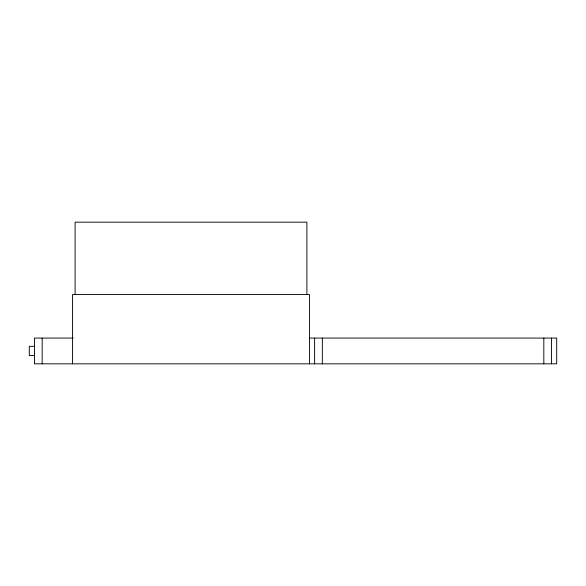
<?xml version="1.0" encoding="UTF-8"?>
<svg xmlns="http://www.w3.org/2000/svg" width="586" height="586" viewBox="0 0 586 586"><rect width="100%" height="100%" fill="white"/><g stroke="black" fill="none" stroke-linecap="round" stroke-linejoin="round"><path stroke-width="0.88" d="M73.294 338.071L34.449 338.071L34.449 363.825L556.7 363.825L556.7 338.071L309.459 338.071M34.449 346.326L29.3 346.326L29.3 355.563L34.449 355.563M551.551 338.071L551.551 363.825M543.823 338.071L543.823 363.825M322.337 338.071L322.337 363.825M314.609 338.071L314.609 363.825M309.459 363.825L309.459 294.546L72.525 294.546L72.525 363.825M306.888 294.546L306.888 222.175L75.096 222.175L75.096 294.546M42.177 338.071L42.177 363.825"/></g></svg>
